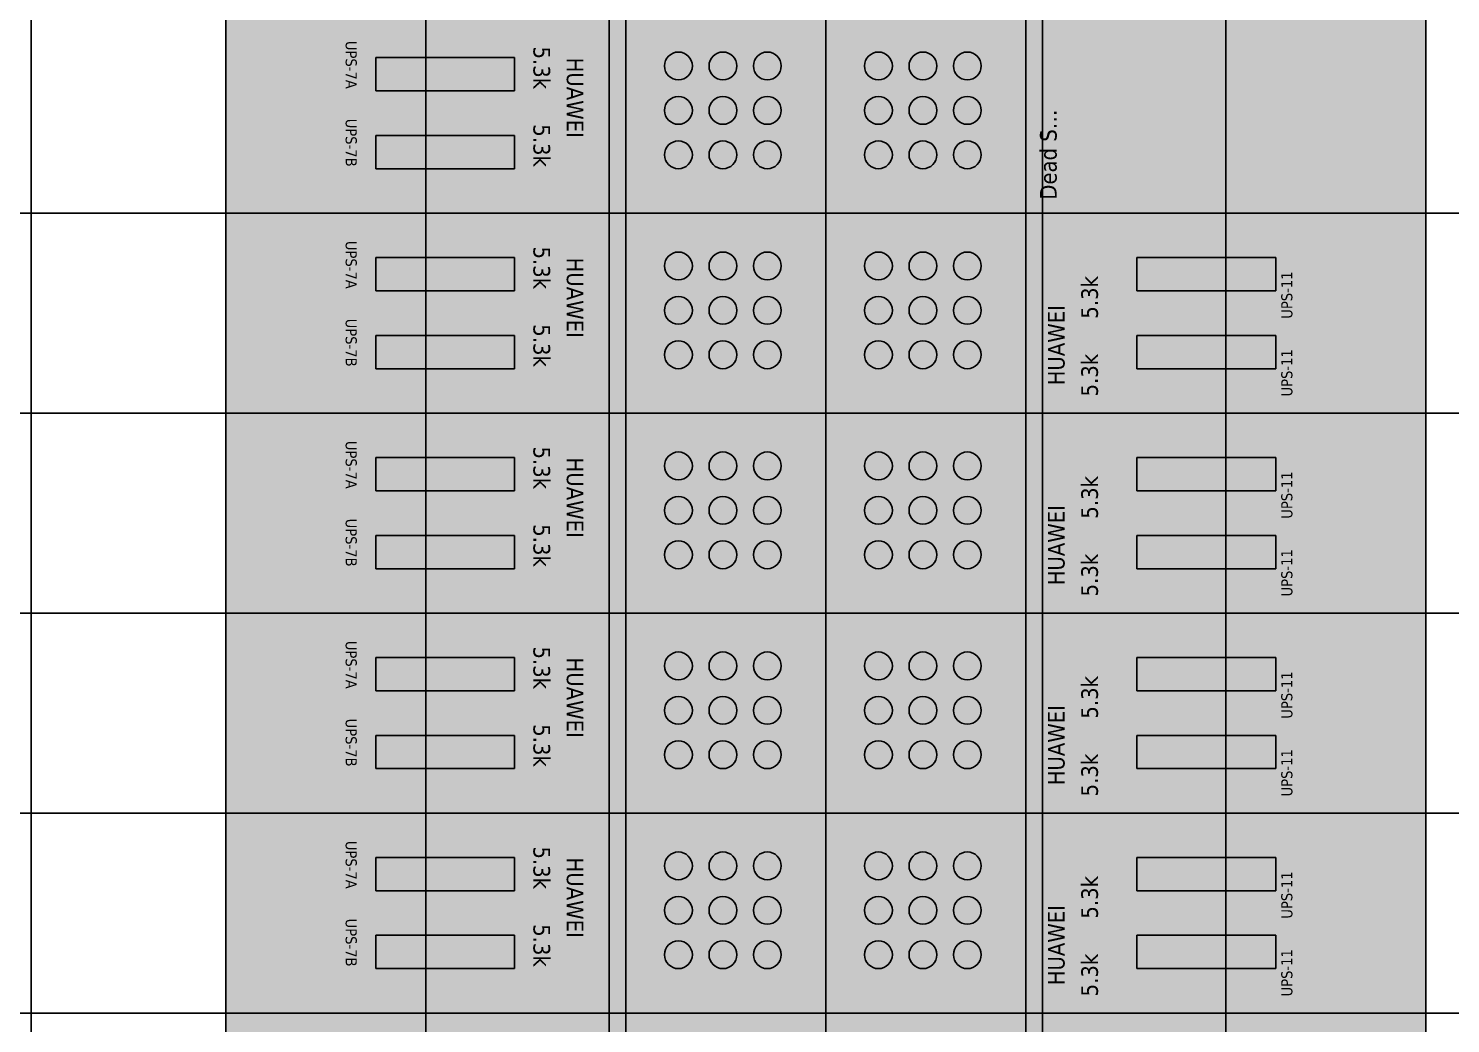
# Model space of a CAD drawing. Header units: millimetres. Extents: x -618 to 58287, y -23922 to -2396.
# Drawn here: x 15608 to 19875, y -13231 to -10246 of the extents above; entities that cross this region are included whole.
import ezdxf

# ---------------------------------------------------------------- set-up
doc = ezdxf.new("R2010")
doc.units = ezdxf.units.MM
doc.header["$MEASUREMENT"] = 0
for name, color, linetype, true_color in [('Background', 7, 'Continuous', 0xffffff), ('Equipment', 7, 'Continuous', 0xffffff), ('Names', 7, 'Continuous', 0xffffff), ('Power', 7, 'Continuous', 0xffffff), ('Room fixture', 7, 'Continuous', 0xffffff), ('Rows', 7, 'Continuous', 0xffffff), ('Tile grid', 7, 'Continuous', 0xafafaf), ('Walls and cages', 7, 'Continuous', 0xffffff)]:
    doc.layers.add(name, color=color, linetype=linetype, true_color=true_color)
doc.styles.add('Tahoma#false#false', font='tahoma.ttf', dxfattribs={"height": 0.2})

msp = doc.modelspace()

# ---------------------------------------------------------------- linework, layer by layer
at = {"layer": 'Background', "lineweight": -3, "transparency": 33554687}
for points in [[(16400, -10200), (17400, -10200), (17400, -10800)], [(17400, -10800), (16400, -10800), (16400, -10200)], [(19643, -10809.7), (18576.3, -10809.7), (18576.3, -10259.7)], [(18576.3, -10259.7), (19643, -10259.7), (19643, -10809.7)], [(16400, -10800), (17400, -10800), (17400, -11400)], [(17400, -11400), (16400, -11400), (16400, -10800)], [(19600, -11400), (18600, -11400), (18600, -10800)], [(18600, -10800), (19600, -10800), (19600, -11400)], [(16400, -11400), (17400, -11400), (17400, -12000)], [(17400, -12000), (16400, -12000), (16400, -11400)], [(19600, -12000), (18600, -12000), (18600, -11400)], [(18600, -11400), (19600, -11400), (19600, -12000)], [(16400, -12000), (17400, -12000), (17400, -12600)], [(17400, -12600), (16400, -12600), (16400, -12000)], [(19600, -12600), (18600, -12600), (18600, -12000)], [(18600, -12000), (19600, -12000), (19600, -12600)], [(16400, -12600), (17400, -12600), (17400, -13200)], [(17400, -13200), (16400, -13200), (16400, -12600)], [(19600, -13200), (18600, -13200), (18600, -12600)], [(18600, -12600), (19600, -12600), (19600, -13200)], [(16400, -13200), (17400, -13200), (17400, -13800)], [(17400, -13800), (16400, -13800), (16400, -13200)], [(19600, -13800), (18600, -13800), (18600, -13200)], [(18600, -13200), (19600, -13200), (19600, -13800)]]:
    msp.add_solid(points, dxfattribs=at)
at = {"layer": 'Equipment', "color": 9, "lineweight": 50, "true_color": 0xc0c0c0, "transparency": 33554687}
for points in [[(16466.7, -10733.3), (16400, -10800), (16400, -10200)], [(16466.7, -10266.7), (16466.7, -10733.3), (16400, -10200)], [(17333.3, -10266.7), (16466.7, -10266.7), (16400, -10200)], [(16400, -10200), (17400, -10200), (17333.3, -10266.7)], [(17400, -10200), (17400, -10800), (17333.3, -10733.3)], [(17400, -10200), (17333.3, -10733.3), (17333.3, -10266.7)], [(17400, -10800), (16400, -10800), (16466.7, -10733.3)], [(16466.7, -10733.3), (17333.3, -10733.3), (17400, -10800)], [(16466.7, -11333.3), (16400, -11400), (16400, -10800)], [(16466.7, -10866.7), (16466.7, -11333.3), (16400, -10800)], [(17333.3, -10866.7), (16466.7, -10866.7), (16400, -10800)], [(16400, -10800), (17400, -10800), (17333.3, -10866.7)], [(17400, -10800), (17400, -11400), (17333.3, -11333.3)], [(17400, -10800), (17333.3, -11333.3), (17333.3, -10866.7)], [(19533.3, -10866.7), (18666.7, -10866.7), (18600, -10800)], [(18600, -10800), (19600, -10800), (19533.3, -10866.7)], [(18600, -11400), (18600, -10800), (18666.7, -10866.7)], [(19533.3, -10866.7), (19600, -10800), (19600, -11400)], [(18600, -11400), (18666.7, -10866.7), (18666.7, -11333.3)], [(19533.3, -11333.3), (19533.3, -10866.7), (19600, -11400)], [(17400, -11400), (16400, -11400), (16466.7, -11333.3)], [(16466.7, -11333.3), (17333.3, -11333.3), (17400, -11400)], [(19600, -11400), (18600, -11400), (18666.7, -11333.3)], [(18666.7, -11333.3), (19533.3, -11333.3), (19600, -11400)], [(16466.7, -11933.3), (16400, -12000), (16400, -11400)], [(16466.7, -11466.7), (16466.7, -11933.3), (16400, -11400)], [(17333.3, -11466.7), (16466.7, -11466.7), (16400, -11400)], [(16400, -11400), (17400, -11400), (17333.3, -11466.7)], [(17400, -11400), (17400, -12000), (17333.3, -11933.3)], [(17400, -11400), (17333.3, -11933.3), (17333.3, -11466.7)], [(19533.3, -11466.7), (18666.7, -11466.7), (18600, -11400)], [(18600, -11400), (19600, -11400), (19533.3, -11466.7)], [(18600, -12000), (18600, -11400), (18666.7, -11466.7)], [(19533.3, -11466.7), (19600, -11400), (19600, -12000)], [(18600, -12000), (18666.7, -11466.7), (18666.7, -11933.3)], [(19533.3, -11933.3), (19533.3, -11466.7), (19600, -12000)], [(17400, -12000), (16400, -12000), (16466.7, -11933.3)], [(16466.7, -11933.3), (17333.3, -11933.3), (17400, -12000)], [(19600, -12000), (18600, -12000), (18666.7, -11933.3)], [(18666.7, -11933.3), (19533.3, -11933.3), (19600, -12000)], [(16466.7, -12533.3), (16400, -12600), (16400, -12000)], [(16466.7, -12066.7), (16466.7, -12533.3), (16400, -12000)], [(17333.3, -12066.7), (16466.7, -12066.7), (16400, -12000)], [(16400, -12000), (17400, -12000), (17333.3, -12066.7)], [(17400, -12000), (17400, -12600), (17333.3, -12533.3)], [(17400, -12000), (17333.3, -12533.3), (17333.3, -12066.7)], [(19533.3, -12066.7), (18666.7, -12066.7), (18600, -12000)], [(18600, -12000), (19600, -12000), (19533.3, -12066.7)], [(18600, -12600), (18600, -12000), (18666.7, -12066.7)], [(19533.3, -12066.7), (19600, -12000), (19600, -12600)], [(18600, -12600), (18666.7, -12066.7), (18666.7, -12533.3)], [(19533.3, -12533.3), (19533.3, -12066.7), (19600, -12600)], [(17400, -12600), (16400, -12600), (16466.7, -12533.3)], [(16466.7, -12533.3), (17333.3, -12533.3), (17400, -12600)], [(19600, -12600), (18600, -12600), (18666.7, -12533.3)], [(18666.7, -12533.3), (19533.3, -12533.3), (19600, -12600)], [(16466.7, -13133.3), (16400, -13200), (16400, -12600)], [(16466.7, -12666.7), (16466.7, -13133.3), (16400, -12600)], [(17333.3, -12666.7), (16466.7, -12666.7), (16400, -12600)], [(16400, -12600), (17400, -12600), (17333.3, -12666.7)], [(17400, -12600), (17400, -13200), (17333.3, -13133.3)], [(17400, -12600), (17333.3, -13133.3), (17333.3, -12666.7)], [(19533.3, -12666.7), (18666.7, -12666.7), (18600, -12600)], [(18600, -12600), (19600, -12600), (19533.3, -12666.7)], [(18600, -13200), (18600, -12600), (18666.7, -12666.7)], [(19533.3, -12666.7), (19600, -12600), (19600, -13200)], [(18600, -13200), (18666.7, -12666.7), (18666.7, -13133.3)], [(19533.3, -13133.3), (19533.3, -12666.7), (19600, -13200)], [(17400, -13200), (16400, -13200), (16466.7, -13133.3)], [(16466.7, -13133.3), (17333.3, -13133.3), (17400, -13200)], [(19600, -13200), (18600, -13200), (18666.7, -13133.3)], [(18666.7, -13133.3), (19533.3, -13133.3), (19600, -13200)], [(16466.7, -13733.3), (16400, -13800), (16400, -13200)], [(16466.7, -13266.7), (16466.7, -13733.3), (16400, -13200)], [(17333.3, -13266.7), (16466.7, -13266.7), (16400, -13200)], [(16400, -13200), (17400, -13200), (17333.3, -13266.7)], [(17400, -13200), (17400, -13800), (17333.3, -13733.3)], [(17400, -13200), (17333.3, -13733.3), (17333.3, -13266.7)], [(19533.3, -13266.7), (18666.7, -13266.7), (18600, -13200)], [(18600, -13200), (19600, -13200), (19533.3, -13266.7)], [(18600, -13800), (18600, -13200), (18666.7, -13266.7)], [(19533.3, -13266.7), (19600, -13200), (19600, -13800)]]:
    msp.add_solid(points, dxfattribs=at)
at = {"layer": 'Equipment', "color": 18, "lineweight": -3, "true_color": 0x000000, "transparency": 33554687}
for points in [[(16416.7, -10783.3), (16400, -10800), (16400, -10200)], [(16416.7, -10216.7), (16416.7, -10783.3), (16400, -10200)], [(17400, -10200), (17400, -10800), (17383.3, -10783.3)], [(17400, -10200), (17383.3, -10783.3), (17383.3, -10216.7)], [(19626.3, -10276.3), (18593, -10276.3), (18576.3, -10259.7)], [(18576.3, -10259.7), (19643, -10259.7), (19626.3, -10276.3)], [(18576.3, -10809.7), (18576.3, -10259.7), (18593, -10276.3)], [(18576.3, -10809.7), (18593, -10276.3), (18593, -10793)], [(19626.3, -10276.3), (19643, -10259.7), (19643, -10809.7)], [(19626.3, -10793), (19626.3, -10276.3), (19643, -10809.7)], [(17400, -10800), (16400, -10800), (16416.7, -10783.3)], [(16416.7, -10783.3), (17383.3, -10783.3), (17400, -10800)], [(19643, -10809.7), (18576.3, -10809.7), (18593, -10793)], [(18593, -10793), (19626.3, -10793), (19643, -10809.7)], [(16416.7, -11383.3), (16400, -11400), (16400, -10800)], [(16416.7, -10816.7), (16416.7, -11383.3), (16400, -10800)], [(17383.3, -10816.7), (16416.7, -10816.7), (16400, -10800)], [(16400, -10800), (17400, -10800), (17383.3, -10816.7)], [(17400, -10800), (17400, -11400), (17383.3, -11383.3)], [(17400, -10800), (17383.3, -11383.3), (17383.3, -10816.7)], [(19583.3, -10816.7), (18616.7, -10816.7), (18600, -10800)], [(18600, -10800), (19600, -10800), (19583.3, -10816.7)], [(18600, -11400), (18600, -10800), (18616.7, -10816.7)], [(18600, -11400), (18616.7, -10816.7), (18616.7, -11383.3)], [(19583.3, -10816.7), (19600, -10800), (19600, -11400)], [(19583.3, -11383.3), (19583.3, -10816.7), (19600, -11400)], [(17400, -11400), (16400, -11400), (16416.7, -11383.3)], [(16416.7, -11383.3), (17383.3, -11383.3), (17400, -11400)], [(19600, -11400), (18600, -11400), (18616.7, -11383.3)], [(18616.7, -11383.3), (19583.3, -11383.3), (19600, -11400)], [(16416.7, -11983.3), (16400, -12000), (16400, -11400)], [(16416.7, -11416.7), (16416.7, -11983.3), (16400, -11400)], [(17383.3, -11416.7), (16416.7, -11416.7), (16400, -11400)], [(16400, -11400), (17400, -11400), (17383.3, -11416.7)], [(17400, -11400), (17400, -12000), (17383.3, -11983.3)], [(17400, -11400), (17383.3, -11983.3), (17383.3, -11416.7)], [(19583.3, -11416.7), (18616.7, -11416.7), (18600, -11400)], [(18600, -11400), (19600, -11400), (19583.3, -11416.7)], [(18600, -12000), (18600, -11400), (18616.7, -11416.7)], [(18600, -12000), (18616.7, -11416.7), (18616.7, -11983.3)], [(19583.3, -11416.7), (19600, -11400), (19600, -12000)], [(19583.3, -11983.3), (19583.3, -11416.7), (19600, -12000)], [(17400, -12000), (16400, -12000), (16416.7, -11983.3)], [(16416.7, -11983.3), (17383.3, -11983.3), (17400, -12000)], [(19600, -12000), (18600, -12000), (18616.7, -11983.3)], [(18616.7, -11983.3), (19583.3, -11983.3), (19600, -12000)], [(16416.7, -12583.3), (16400, -12600), (16400, -12000)], [(16416.7, -12016.7), (16416.7, -12583.3), (16400, -12000)], [(17383.3, -12016.7), (16416.7, -12016.7), (16400, -12000)], [(16400, -12000), (17400, -12000), (17383.3, -12016.7)], [(17400, -12000), (17400, -12600), (17383.3, -12583.3)], [(17400, -12000), (17383.3, -12583.3), (17383.3, -12016.7)], [(19583.3, -12016.7), (18616.7, -12016.7), (18600, -12000)], [(18600, -12000), (19600, -12000), (19583.3, -12016.7)], [(18600, -12600), (18600, -12000), (18616.7, -12016.7)], [(18600, -12600), (18616.7, -12016.7), (18616.7, -12583.3)], [(19583.3, -12016.7), (19600, -12000), (19600, -12600)], [(19583.3, -12583.3), (19583.3, -12016.7), (19600, -12600)], [(17400, -12600), (16400, -12600), (16416.7, -12583.3)], [(16416.7, -12583.3), (17383.3, -12583.3), (17400, -12600)], [(19600, -12600), (18600, -12600), (18616.7, -12583.3)], [(18616.7, -12583.3), (19583.3, -12583.3), (19600, -12600)], [(16416.7, -13183.3), (16400, -13200), (16400, -12600)], [(16416.7, -12616.7), (16416.7, -13183.3), (16400, -12600)], [(17383.3, -12616.7), (16416.7, -12616.7), (16400, -12600)], [(16400, -12600), (17400, -12600), (17383.3, -12616.7)], [(17400, -12600), (17400, -13200), (17383.3, -13183.3)], [(17400, -12600), (17383.3, -13183.3), (17383.3, -12616.7)], [(19583.3, -12616.7), (18616.7, -12616.7), (18600, -12600)], [(18600, -12600), (19600, -12600), (19583.3, -12616.7)], [(18600, -13200), (18600, -12600), (18616.7, -12616.7)], [(18600, -13200), (18616.7, -12616.7), (18616.7, -13183.3)], [(19583.3, -12616.7), (19600, -12600), (19600, -13200)], [(19583.3, -13183.3), (19583.3, -12616.7), (19600, -13200)], [(17400, -13200), (16400, -13200), (16416.7, -13183.3)], [(16416.7, -13783.3), (16400, -13800), (16400, -13200)], [(16416.7, -13216.7), (16416.7, -13783.3), (16400, -13200)], [(17383.3, -13216.7), (16416.7, -13216.7), (16400, -13200)], [(16400, -13200), (17400, -13200), (17383.3, -13216.7)], [(16416.7, -13183.3), (17383.3, -13183.3), (17400, -13200)], [(17400, -13200), (17400, -13800), (17383.3, -13783.3)], [(17400, -13200), (17383.3, -13783.3), (17383.3, -13216.7)], [(19600, -13200), (18600, -13200), (18616.7, -13183.3)], [(19583.3, -13216.7), (18616.7, -13216.7), (18600, -13200)], [(18600, -13200), (19600, -13200), (19583.3, -13216.7)], [(18600, -13800), (18600, -13200), (18616.7, -13216.7)], [(18600, -13800), (18616.7, -13216.7), (18616.7, -13783.3)], [(18616.7, -13183.3), (19583.3, -13183.3), (19600, -13200)], [(19583.3, -13216.7), (19600, -13200), (19600, -13800)], [(19583.3, -13783.3), (19583.3, -13216.7), (19600, -13800)]]:
    msp.add_solid(points, dxfattribs=at)
at = {"layer": 'Equipment', "color": 21, "lineweight": 50, "true_color": 0xf49191, "transparency": 33554687}
for points in [[(19576.3, -10326.3), (18643, -10326.3), (18576.3, -10259.7)], [(18576.3, -10259.7), (19643, -10259.7), (19576.3, -10326.3)], [(18576.3, -10809.7), (18576.3, -10259.7), (18643, -10326.3)], [(19576.3, -10326.3), (19643, -10259.7), (19643, -10809.7)], [(18576.3, -10809.7), (18643, -10326.3), (18643, -10743)], [(19576.3, -10743), (19576.3, -10326.3), (19643, -10809.7)], [(19643, -10809.7), (18576.3, -10809.7), (18643, -10743)], [(18643, -10743), (19576.3, -10743), (19643, -10809.7)]]:
    msp.add_solid(points, dxfattribs=at)
at = {"layer": 'Power', "color": 8, "lineweight": -3, "true_color": 0x808080, "transparency": 33554687}
for p, q in [((16650, -10433.3), (16650, -10333.3)), ((16650, -10333.3), (17066.7, -10333.3)), ((17066.7, -10333.3), (17066.7, -10433.3)), ((17066.7, -10433.3), (16650, -10433.3)), ((16650, -10666.7), (16650, -10566.7)), ((16650, -10566.7), (17066.7, -10566.7)), ((17066.7, -10566.7), (17066.7, -10666.7)), ((17066.7, -10666.7), (16650, -10666.7)), ((16650, -11033.3), (16650, -10933.3)), ((16650, -10933.3), (17066.7, -10933.3)), ((17066.7, -10933.3), (17066.7, -11033.3)), ((18933.3, -11033.3), (18933.3, -10933.3)), ((18933.3, -10933.3), (19350, -10933.3)), ((19350, -10933.3), (19350, -11033.3)), ((17066.7, -11033.3), (16650, -11033.3)), ((19350, -11033.3), (18933.3, -11033.3)), ((16650, -11266.7), (16650, -11166.7)), ((16650, -11166.7), (17066.7, -11166.7)), ((17066.7, -11166.7), (17066.7, -11266.7)), ((18933.3, -11266.7), (18933.3, -11166.7)), ((18933.3, -11166.7), (19350, -11166.7)), ((19350, -11166.7), (19350, -11266.7)), ((17066.7, -11266.7), (16650, -11266.7)), ((19350, -11266.7), (18933.3, -11266.7)), ((16650, -11633.3), (16650, -11533.3)), ((16650, -11533.3), (17066.7, -11533.3)), ((17066.7, -11533.3), (17066.7, -11633.3)), ((18933.3, -11633.3), (18933.3, -11533.3)), ((18933.3, -11533.3), (19350, -11533.3)), ((19350, -11533.3), (19350, -11633.3)), ((17066.7, -11633.3), (16650, -11633.3)), ((19350, -11633.3), (18933.3, -11633.3)), ((16650, -11866.7), (16650, -11766.7)), ((16650, -11766.7), (17066.7, -11766.7)), ((17066.7, -11766.7), (17066.7, -11866.7)), ((18933.3, -11866.7), (18933.3, -11766.7)), ((18933.3, -11766.7), (19350, -11766.7)), ((19350, -11766.7), (19350, -11866.7)), ((17066.7, -11866.7), (16650, -11866.7)), ((19350, -11866.7), (18933.3, -11866.7)), ((16650, -12233.3), (16650, -12133.3)), ((16650, -12133.3), (17066.7, -12133.3)), ((17066.7, -12133.3), (17066.7, -12233.3)), ((18933.3, -12233.3), (18933.3, -12133.3)), ((18933.3, -12133.3), (19350, -12133.3)), ((19350, -12133.3), (19350, -12233.3)), ((17066.7, -12233.3), (16650, -12233.3)), ((19350, -12233.3), (18933.3, -12233.3)), ((16650, -12466.7), (16650, -12366.7)), ((16650, -12366.7), (17066.7, -12366.7)), ((17066.7, -12366.7), (17066.7, -12466.7)), ((18933.3, -12466.7), (18933.3, -12366.7)), ((18933.3, -12366.7), (19350, -12366.7)), ((19350, -12366.7), (19350, -12466.7)), ((17066.7, -12466.7), (16650, -12466.7)), ((19350, -12466.7), (18933.3, -12466.7)), ((16650, -12833.3), (16650, -12733.3)), ((16650, -12733.3), (17066.7, -12733.3)), ((17066.7, -12733.3), (17066.7, -12833.3)), ((18933.3, -12833.3), (18933.3, -12733.3)), ((18933.3, -12733.3), (19350, -12733.3)), ((19350, -12733.3), (19350, -12833.3)), ((17066.7, -12833.3), (16650, -12833.3)), ((19350, -12833.3), (18933.3, -12833.3)), ((16650, -13066.7), (16650, -12966.7)), ((16650, -12966.7), (17066.7, -12966.7)), ((17066.7, -12966.7), (17066.7, -13066.7)), ((18933.3, -13066.7), (18933.3, -12966.7)), ((18933.3, -12966.7), (19350, -12966.7)), ((19350, -12966.7), (19350, -13066.7)), ((17066.7, -13066.7), (16650, -13066.7)), ((19350, -13066.7), (18933.3, -13066.7))]:
    msp.add_line(p, q, dxfattribs=at)
at = {"layer": 'Power', "color": 138, "lineweight": -3, "true_color": 0x01505e, "transparency": 33554687}
for points in [[(16600, -10283.3), (16600, -10483.3), (16516.7, -10283.3), (16516.7, -10483.3)], [(16600, -10516.7), (16600, -10716.7), (16516.7, -10516.7), (16516.7, -10716.7)], [(16600, -10883.3), (16600, -11083.3), (16516.7, -10883.3), (16516.7, -11083.3)], [(19400, -11083.3), (19400, -10883.3), (19483.3, -11083.3), (19483.3, -10883.3)], [(16600, -11116.7), (16600, -11316.7), (16516.7, -11116.7), (16516.7, -11316.7)], [(19400, -11316.7), (19400, -11116.7), (19483.3, -11316.7), (19483.3, -11116.7)], [(16600, -11483.3), (16600, -11683.3), (16516.7, -11483.3), (16516.7, -11683.3)], [(19400, -11683.3), (19400, -11483.3), (19483.3, -11683.3), (19483.3, -11483.3)], [(16600, -11716.7), (16600, -11916.7), (16516.7, -11716.7), (16516.7, -11916.7)], [(19400, -11916.7), (19400, -11716.7), (19483.3, -11916.7), (19483.3, -11716.7)], [(16600, -12083.3), (16600, -12283.3), (16516.7, -12083.3), (16516.7, -12283.3)], [(19400, -12283.3), (19400, -12083.3), (19483.3, -12283.3), (19483.3, -12083.3)], [(16600, -12316.7), (16600, -12516.7), (16516.7, -12316.7), (16516.7, -12516.7)], [(19400, -12516.7), (19400, -12316.7), (19483.3, -12516.7), (19483.3, -12316.7)], [(16600, -12683.3), (16600, -12883.3), (16516.7, -12683.3), (16516.7, -12883.3)], [(19400, -12883.3), (19400, -12683.3), (19483.3, -12883.3), (19483.3, -12683.3)], [(16600, -12916.7), (16600, -13116.7), (16516.7, -12916.7), (16516.7, -13116.7)], [(19400, -13116.7), (19400, -12916.7), (19483.3, -13116.7), (19483.3, -12916.7)]]:
    msp.add_solid(points, dxfattribs=at)
at = {"layer": 'Power', "lineweight": -3, "transparency": 33554687}
for points in [[(17066.7, -10333.3), (17066.7, -10433.3), (16650, -10333.3), (16650, -10433.3)], [(17066.7, -10566.7), (17066.7, -10666.7), (16650, -10566.7), (16650, -10666.7)], [(17066.7, -10933.3), (17066.7, -11033.3), (16650, -10933.3), (16650, -11033.3)], [(18933.3, -11033.3), (18933.3, -10933.3), (19350, -11033.3), (19350, -10933.3)], [(17066.7, -11166.7), (17066.7, -11266.7), (16650, -11166.7), (16650, -11266.7)], [(18933.3, -11266.7), (18933.3, -11166.7), (19350, -11266.7), (19350, -11166.7)], [(17066.7, -11533.3), (17066.7, -11633.3), (16650, -11533.3), (16650, -11633.3)], [(18933.3, -11633.3), (18933.3, -11533.3), (19350, -11633.3), (19350, -11533.3)], [(17066.7, -11766.7), (17066.7, -11866.7), (16650, -11766.7), (16650, -11866.7)], [(18933.3, -11866.7), (18933.3, -11766.7), (19350, -11866.7), (19350, -11766.7)], [(17066.7, -12133.3), (17066.7, -12233.3), (16650, -12133.3), (16650, -12233.3)], [(18933.3, -12233.3), (18933.3, -12133.3), (19350, -12233.3), (19350, -12133.3)], [(17066.7, -12366.7), (17066.7, -12466.7), (16650, -12366.7), (16650, -12466.7)], [(18933.3, -12466.7), (18933.3, -12366.7), (19350, -12466.7), (19350, -12366.7)], [(17066.7, -12733.3), (17066.7, -12833.3), (16650, -12733.3), (16650, -12833.3)], [(18933.3, -12833.3), (18933.3, -12733.3), (19350, -12833.3), (19350, -12733.3)], [(17066.7, -12966.7), (17066.7, -13066.7), (16650, -12966.7), (16650, -13066.7)], [(18933.3, -13066.7), (18933.3, -12966.7), (19350, -13066.7), (19350, -12966.7)]]:
    msp.add_solid(points, dxfattribs=at)
at = {"layer": 'Power', "color": 22, "lineweight": -3, "true_color": 0xc92518, "transparency": 33554687}
for points in [[(17066.7, -10333.3), (17066.7, -10433.3), (16650, -10333.3), (16650, -10433.3)], [(17066.7, -10566.7), (17066.7, -10666.7), (16650, -10566.7), (16650, -10666.7)], [(17000, -10933.3), (17000, -11033.3), (16650, -10933.3), (16650, -11033.3)], [(19033.3, -11033.3), (19033.3, -10933.3), (19350, -11033.3), (19350, -10933.3)], [(17000, -11166.7), (17000, -11266.7), (16650, -11166.7), (16650, -11266.7)], [(19033.3, -11266.7), (19033.3, -11166.7), (19350, -11266.7), (19350, -11166.7)], [(16983.3, -11533.3), (16983.3, -11633.3), (16650, -11533.3), (16650, -11633.3)], [(19016.7, -11633.3), (19016.7, -11533.3), (19350, -11633.3), (19350, -11533.3)], [(16983.3, -11766.7), (16983.3, -11866.7), (16650, -11766.7), (16650, -11866.7)], [(19016.7, -11866.7), (19016.7, -11766.7), (19350, -11866.7), (19350, -11766.7)], [(16966.7, -12133.3), (16966.7, -12233.3), (16650, -12133.3), (16650, -12233.3)], [(19000, -12233.3), (19000, -12133.3), (19350, -12233.3), (19350, -12133.3)], [(16966.7, -12366.7), (16966.7, -12466.7), (16650, -12366.7), (16650, -12466.7)], [(19000, -12466.7), (19000, -12366.7), (19350, -12466.7), (19350, -12366.7)], [(17066.7, -12733.3), (17066.7, -12833.3), (16650, -12733.3), (16650, -12833.3)], [(18933.3, -12833.3), (18933.3, -12733.3), (19350, -12833.3), (19350, -12733.3)], [(17066.7, -12966.7), (17066.7, -13066.7), (16650, -12966.7), (16650, -13066.7)], [(18933.3, -13066.7), (18933.3, -12966.7), (19350, -13066.7), (19350, -12966.7)]]:
    msp.add_solid(points, dxfattribs=at)
at = {"layer": 'Power', "color": 13, "lineweight": -3, "true_color": 0xe7473c, "transparency": 33554687}
for points in [[(16916.7, -10333.3), (16916.7, -10433.3), (16650, -10333.3), (16650, -10433.3)], [(16916.7, -10566.7), (16916.7, -10666.7), (16650, -10566.7), (16650, -10666.7)], [(16833.3, -10933.3), (16833.3, -11033.3), (16650, -10933.3), (16650, -11033.3)], [(19183.3, -11033.3), (19183.3, -10933.3), (19350, -11033.3), (19350, -10933.3)], [(16833.3, -11166.7), (16833.3, -11266.7), (16650, -11166.7), (16650, -11266.7)], [(19183.3, -11266.7), (19183.3, -11166.7), (19350, -11266.7), (19350, -11166.7)], [(16816.7, -11533.3), (16816.7, -11633.3), (16650, -11533.3), (16650, -11633.3)], [(19183.3, -11633.3), (19183.3, -11533.3), (19350, -11633.3), (19350, -11533.3)], [(16816.7, -11766.7), (16816.7, -11866.7), (16650, -11766.7), (16650, -11866.7)], [(19183.3, -11866.7), (19183.3, -11766.7), (19350, -11866.7), (19350, -11766.7)], [(16816.7, -12133.3), (16816.7, -12233.3), (16650, -12133.3), (16650, -12233.3)], [(19166.7, -12233.3), (19166.7, -12133.3), (19350, -12233.3), (19350, -12133.3)], [(16816.7, -12366.7), (16816.7, -12466.7), (16650, -12366.7), (16650, -12466.7)], [(19166.7, -12466.7), (19166.7, -12366.7), (19350, -12466.7), (19350, -12366.7)], [(16866.7, -12733.3), (16866.7, -12833.3), (16650, -12733.3), (16650, -12833.3)], [(19083.3, -12833.3), (19083.3, -12733.3), (19350, -12833.3), (19350, -12733.3)], [(16866.7, -12966.7), (16866.7, -13066.7), (16650, -12966.7), (16650, -13066.7)], [(19083.3, -13066.7), (19083.3, -12966.7), (19350, -13066.7), (19350, -12966.7)]]:
    msp.add_solid(points, dxfattribs=at)
at = {"layer": 'Power', "color": 151, "lineweight": -3, "true_color": 0x87ceeb, "transparency": 33554687}
for points in [[(18933.3, -11033.3), (18933.3, -10933.3), (19350, -11033.3), (19350, -10933.3)], [(18933.3, -11266.7), (18933.3, -11166.7), (19350, -11266.7), (19350, -11166.7)], [(18933.3, -11633.3), (18933.3, -11533.3), (19350, -11633.3), (19350, -11533.3)], [(18933.3, -11866.7), (18933.3, -11766.7), (19350, -11866.7), (19350, -11766.7)], [(18933.3, -12233.3), (18933.3, -12133.3), (19350, -12233.3), (19350, -12133.3)], [(18933.3, -12466.7), (18933.3, -12366.7), (19350, -12466.7), (19350, -12366.7)]]:
    msp.add_solid(points, dxfattribs=at)
at = {"layer": 'Room fixture', "color": 9, "lineweight": -3, "true_color": 0xc0c0c0, "transparency": 33554687}
for p, q in [((17400, -10800), (17400, -10200)), ((18000, -10800), (18000, -10200)), ((18000, -10200), (18000, -10800)), ((18600, -10200), (18600, -10800)), ((18000, -10800), (17400, -10800)), ((17400, -10800), (18000, -10800)), ((17400, -11400), (17400, -10800)), ((18000, -10800), (18600, -10800)), ((18000, -11400), (18000, -10800)), ((18600, -10800), (18000, -10800)), ((18000, -10800), (18000, -11400)), ((18600, -10800), (18600, -11400)), ((17400, -11400), (18000, -11400)), ((17400, -12000), (17400, -11400)), ((18000, -11400), (17400, -11400)), ((18000, -11400), (18600, -11400)), ((18000, -12000), (18000, -11400)), ((18600, -11400), (18000, -11400)), ((18000, -11400), (18000, -12000)), ((18600, -11400), (18600, -12000)), ((17400, -12000), (18000, -12000)), ((17400, -12600), (17400, -12000)), ((18000, -12000), (17400, -12000)), ((18600, -12000), (18000, -12000)), ((18000, -12000), (18600, -12000)), ((18000, -12600), (18000, -12000)), ((18000, -12000), (18000, -12600)), ((18600, -12000), (18600, -12600)), ((17400, -12600), (18000, -12600)), ((17400, -13200), (17400, -12600)), ((18000, -12600), (17400, -12600)), ((18000, -12600), (18000, -13200)), ((18600, -12600), (18000, -12600)), ((18000, -12600), (18600, -12600)), ((18000, -13200), (18000, -12600)), ((18600, -12600), (18600, -13200)), ((18000, -13200), (17400, -13200)), ((17400, -13200), (18000, -13200)), ((17400, -13800), (17400, -13200)), ((18000, -13200), (18600, -13200)), ((18000, -13800), (18000, -13200)), ((18000, -13200), (18000, -13800)), ((18600, -13200), (18000, -13200)), ((18600, -13200), (18600, -13800))]:
    msp.add_line(p, q, dxfattribs=at)
for centre in [(17558.3, -10358.3), (17691.7, -10358.3), (17825, -10358.3), (18158.3, -10358.3), (18291.7, -10358.3), (18425, -10358.3), (17558.3, -10491.7), (17691.7, -10491.7), (17825, -10491.7), (18158.3, -10491.7), (18291.7, -10491.7), (18425, -10491.7), (17558.3, -10625), (17691.7, -10625), (17825, -10625), (18158.3, -10625), (18291.7, -10625), (18425, -10625), (17558.3, -10958.3), (17691.7, -10958.3), (17825, -10958.3), (18158.3, -10958.3), (18291.7, -10958.3), (18425, -10958.3), (17558.3, -11091.7), (17691.7, -11091.7), (17825, -11091.7), (18158.3, -11091.7), (18291.7, -11091.7), (18425, -11091.7), (17558.3, -11225), (17691.7, -11225), (17825, -11225), (18158.3, -11225), (18291.7, -11225), (18425, -11225), (17558.3, -11558.3), (17691.7, -11558.3), (17825, -11558.3), (18158.3, -11558.3), (18291.7, -11558.3), (18425, -11558.3), (17558.3, -11691.7), (17691.7, -11691.7), (17825, -11691.7), (18158.3, -11691.7), (18291.7, -11691.7), (18425, -11691.7), (17558.3, -11825), (17691.7, -11825), (17825, -11825), (18158.3, -11825), (18291.7, -11825), (18425, -11825), (17558.3, -12158.3), (17691.7, -12158.3), (17825, -12158.3), (18158.3, -12158.3), (18291.7, -12158.3), (18425, -12158.3), (17558.3, -12291.7), (17691.7, -12291.7), (17825, -12291.7), (18158.3, -12291.7), (18291.7, -12291.7), (18425, -12291.7), (17558.3, -12425), (17691.7, -12425), (17825, -12425), (18158.3, -12425), (18291.7, -12425), (18425, -12425), (17558.3, -12758.3), (17691.7, -12758.3), (17825, -12758.3), (18158.3, -12758.3), (18291.7, -12758.3), (18425, -12758.3), (17558.3, -12891.7), (17691.7, -12891.7), (17825, -12891.7), (18158.3, -12891.7), (18291.7, -12891.7), (18425, -12891.7), (17558.3, -13025), (17691.7, -13025), (17825, -13025), (18158.3, -13025), (18291.7, -13025), (18425, -13025)]:
    msp.add_ellipse(centre, major_axis=(41.7, 0), ratio=1, dxfattribs=at)
at = {"layer": 'Room fixture', "color": 9, "lineweight": -3, "true_color": 0xc0c0c0, "transparency": 33554472}
for points in [[(17400, -10800), (17400, -10200), (18000, -10200)], [(18000, -10200), (18000, -10800), (17400, -10800)], [(18000, -10800), (18000, -10200), (18600, -10200)], [(18600, -10200), (18600, -10800), (18000, -10800)], [(17400, -11400), (17400, -10800), (18000, -10800)], [(18000, -10800), (18000, -11400), (17400, -11400)], [(18000, -11400), (18000, -10800), (18600, -10800)], [(18600, -10800), (18600, -11400), (18000, -11400)], [(17400, -12000), (17400, -11400), (18000, -11400)], [(18000, -11400), (18000, -12000), (17400, -12000)], [(18000, -12000), (18000, -11400), (18600, -11400)], [(18600, -11400), (18600, -12000), (18000, -12000)], [(17400, -12600), (17400, -12000), (18000, -12000)], [(18000, -12000), (18000, -12600), (17400, -12600)], [(18000, -12600), (18000, -12000), (18600, -12000)], [(18600, -12000), (18600, -12600), (18000, -12600)], [(17400, -13200), (17400, -12600), (18000, -12600)], [(18000, -12600), (18000, -13200), (17400, -13200)], [(18000, -13200), (18000, -12600), (18600, -12600)], [(18600, -12600), (18600, -13200), (18000, -13200)], [(17400, -13800), (17400, -13200), (18000, -13200)], [(18000, -13200), (18000, -13800), (17400, -13800)], [(18000, -13800), (18000, -13200), (18600, -13200)], [(18600, -13200), (18600, -13800), (18000, -13800)]]:
    msp.add_solid(points, dxfattribs=at)
at = {"layer": 'Rows', "color": 18, "lineweight": -3, "true_color": 0x000000, "transparency": 33554687}
for p, q in [((17350, -6450), (17350, -19800)), ((18650, -19800), (18650, -6450))]:
    msp.add_line(p, q, dxfattribs=at)
at = {"layer": 'Rows', "color": 254, "lineweight": -3, "true_color": 0xe0e0d7, "transparency": 33554534}
for points in [[(16200, -6450), (17400, -6450), (17400, -19800)], [(17400, -19800), (16200, -19800), (16200, -6450)], [(19800, -19800), (18600, -19800), (18600, -6450)], [(18600, -6450), (19800, -6450), (19800, -19800)]]:
    msp.add_solid(points, dxfattribs=at)
at = {"layer": 'Rows', "color": 18, "lineweight": -3, "true_color": 0x000000, "transparency": 33554687}
for points in [[(16200, -19800), (16200, -6450), (16216.7, -6466.7)], [(16216.7, -6466.7), (16216.7, -19783.3), (16200, -19800)], [(17383.3, -19783.3), (17383.3, -6466.7), (17400, -6450)], [(17400, -6450), (17400, -19800), (17383.3, -19783.3)], [(18600, -19800), (18600, -6450), (18616.7, -6466.7)], [(18616.7, -6466.7), (18616.7, -19783.3), (18600, -19800)], [(19783.3, -19783.3), (19783.3, -6466.7), (19800, -6450)], [(19800, -6450), (19800, -19800), (19783.3, -19783.3)]]:
    msp.add_solid(points, dxfattribs=at)
at = {"layer": 'Tile grid', "lineweight": -3, "transparency": 33554687}
for p, q in [((16200, -2967), (16200, -23433.7)), ((16800, -2967), (16800, -23433.7)), ((17400, -2967), (17400, -23433.7)), ((18000, -2967), (18000, -23433.7)), ((18600, -2967), (18600, -23433.7)), ((19200, -2967), (19200, -23433.7)), ((19800, -2967), (19800, -23433.7)), ((30.9, -10800), (57733.3, -10800)), ((29.5, -11400), (57733.3, -11400)), ((28, -12000), (57733.3, -12000)), ((26.5, -12600), (57733.3, -12600)), ((25.1, -13200), (57733.3, -13200))]:
    msp.add_line(p, q, dxfattribs=at)
at = {"layer": 'Walls and cages', "color": 9, "lineweight": -3, "true_color": 0xc0c0c0, "transparency": 33554687}
msp.add_line((15616.7, -5966.7), (15616.7, -14400), dxfattribs=at)

# ---------------------------------------------------------------- texts
at = {"layer": 'Names', "color": 8, "lineweight": -3, "true_color": 0x808080, "transparency": 33554687, "style": 'Tahoma#false#false'}
for s, rotation, p in [('HUAWEI', -90, (17223.3, -10333.3)), ('Dead S…', -270, (18693, -10759.7)), ('HUAWEI', -90, (17223.3, -10933.3)), ('HUAWEI', -270, (18716.7, -11316.7)), ('HUAWEI', -90, (17223.3, -11533.3)), ('HUAWEI', -270, (18716.7, -11916.7)), ('HUAWEI', -90, (17223.3, -12133.3)), ('HUAWEI', -270, (18716.7, -12516.7)), ('HUAWEI', -90, (17223.3, -12733.3)), ('HUAWEI', -270, (18716.7, -13116.7))]:
    msp.add_text(s, height=50, rotation=rotation, dxfattribs=at).set_placement(p)
at = {"layer": 'Power', "lineweight": -3, "transparency": 33554687, "style": 'Tahoma#false#false'}
for s, rotation, p in [('UPS-7A', -90, (16560, -10283.3)), ('UPS-7B', -90, (16560, -10516.7)), ('UPS-7A', -90, (16560, -10883.3)), ('UPS-11', -270, (19400, -11116.7)), ('UPS-7B', -90, (16560, -11116.7)), ('UPS-11', -270, (19400, -11350)), ('UPS-7A', -90, (16560, -11483.3)), ('UPS-11', -270, (19400, -11716.7)), ('UPS-7B', -90, (16560, -11716.7)), ('UPS-11', -270, (19400, -11950)), ('UPS-7A', -90, (16560, -12083.3)), ('UPS-11', -270, (19400, -12316.7)), ('UPS-7B', -90, (16560, -12316.7)), ('UPS-11', -270, (19400, -12550)), ('UPS-7A', -90, (16560, -12683.3)), ('UPS-11', -270, (19400, -12916.7)), ('UPS-7B', -90, (16560, -12916.7)), ('UPS-11', -270, (19400, -13150))]:
    msp.add_text(s, height=33.33, rotation=rotation, dxfattribs=at).set_placement(p)
at = {"layer": 'Power', "color": 18, "lineweight": -3, "true_color": 0x000000, "transparency": 33554687, "style": 'Tahoma#false#false'}
for rotation, p in [(-90, (17123.3, -10300)), (-90, (17123.3, -10533.3)), (-90, (17123.3, -10900)), (-270, (18816.7, -11116.7)), (-90, (17123.3, -11133.3)), (-270, (18816.7, -11350)), (-90, (17123.3, -11500)), (-270, (18816.7, -11716.7)), (-90, (17123.3, -11733.3)), (-270, (18816.7, -11950)), (-90, (17123.3, -12100)), (-270, (18816.7, -12316.7)), (-90, (17123.3, -12333.3)), (-270, (18816.7, -12550)), (-90, (17123.3, -12700)), (-270, (18816.7, -12916.7)), (-90, (17123.3, -12933.3)), (-270, (18816.7, -13150))]:
    msp.add_text('5.3k', height=50, rotation=rotation, dxfattribs=at).set_placement(p)

doc.saveas('drawing.dxf')
